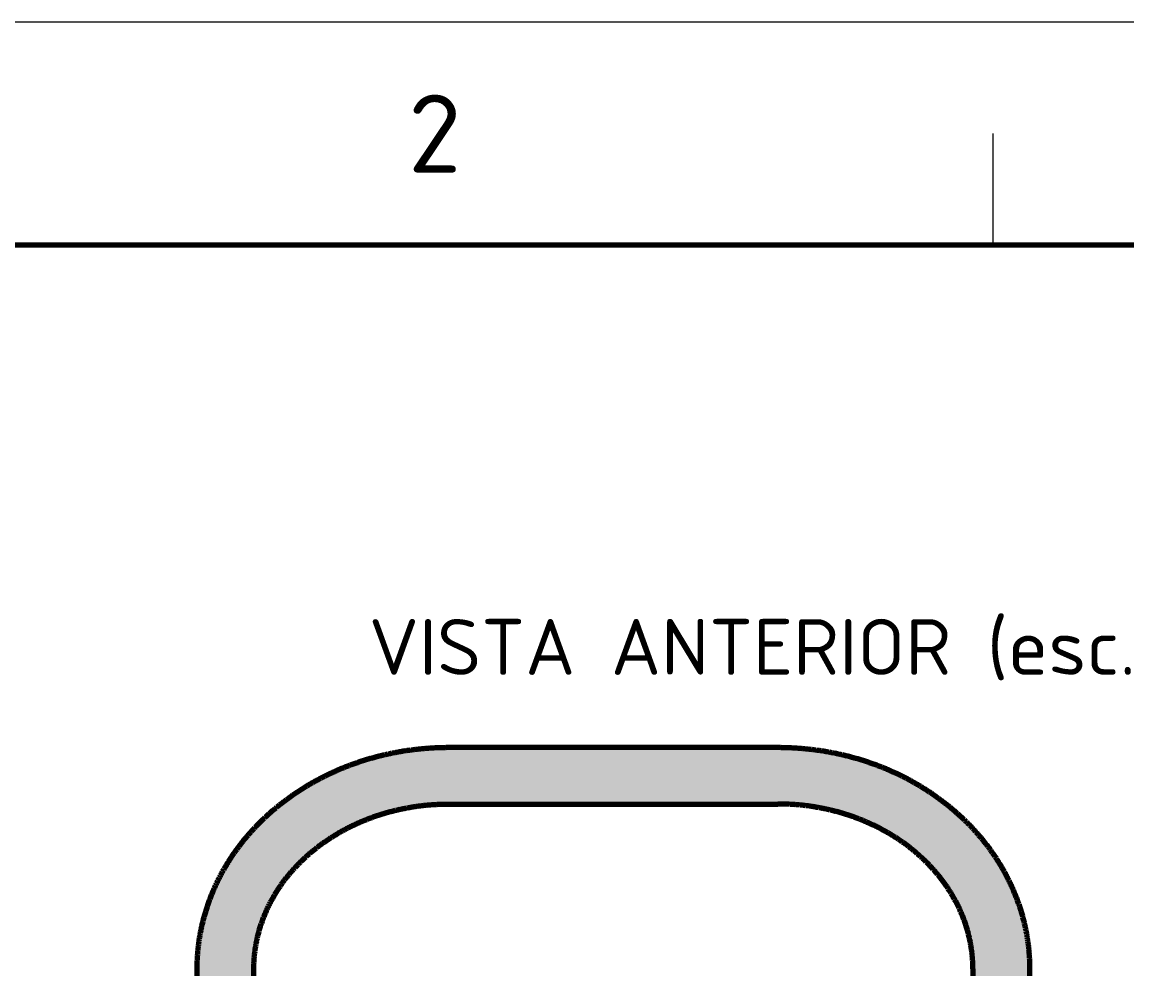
# Model space of a CAD drawing. Header units: millimetres. Extents: x 0 to 420, y 0 to 297.
# Drawn here: x 66.52 to 116, y 254.57 to 297 of the extents above; entities that cross this region are included whole.
import ezdxf
from ezdxf.enums import TextEntityAlignment as Align

# ---------------------------------------------------------------- set-up
doc = ezdxf.new("R2010")
doc.units = ezdxf.units.MM
for name, color, linetype, lineweight in [('01-VISIBLE', 7, 'CONTINUOUS', 70), ('06-TEXTO', 7, 'CONTINUOUS', 25), ('07-RECUADRO', 7, 'CONTINUOUS', 70), ('08-FINA', 5, 'CONTINUOUS', 18), ('13-GRAFICA', 30, 'CONTINUOUS', 18)]:
    doc.layers.add(name, color=color, linetype=linetype, lineweight=lineweight)
doc.styles.add('ISO3098', font='isocpeur.ttf')

msp = doc.modelspace()

# ---------------------------------------------------------------- hatches: boundary and pattern name
at = {"layer": '13-GRAFICA', "true_color": 0xb21820}
h = msp.add_hatch(color=7, dxfattribs=at)
h.dxf.hatch_style = 1
h.paths.add_polyline_path([(74.4, 213.4), (74.4, 255.3), (74.5, 255.3), (74.5, 256), (74.6, 256), (74.6, 256.8), (74.7, 256.8), (74.7, 257.1), (74.8, 257.1), (74.9, 257.6), (75, 257.6), (75, 257.8), (75.1, 257.8), (75.1, 258.1), (75.2, 258.1), (75.2, 258.3), (75.3, 258.3), (75.3, 258.5), (75.4, 258.5), (75.5, 259), (75.6, 259), (75.7, 259.3), (76, 259.5), (76, 259.7), (76.2, 259.8), (76.2, 260), (76.5, 260.2), (76.5, 260.4), (76.7, 260.5), (76.7, 260.7), (76.8, 260.7), (77.1, 261.1), (77.3, 261.1), (77.9, 261.8), (78.1, 261.8), (78.6, 262.4), (79.2, 262.6), (79.3, 262.8), (79.5, 262.8), (79.5, 262.9), (79.7, 262.9), (79.7, 263), (80.3, 263.2), (80.4, 263.4), (80.6, 263.4), (80.6, 263.5), (80.8, 263.5), (80.8, 263.6), (81.2, 263.6), (81.2, 263.7), (81.5, 263.7), (81.5, 263.8), (81.8, 263.8), (81.8, 263.9), (82.1, 263.9), (82.1, 264), (82.5, 264), (82.5, 264.1), (82.8, 264.1), (82.8, 264.2), (83.1, 264.2), (83.1, 264.3), (84.1, 264.3), (84.1, 264.4), (85.1, 264.4), (85.1, 264.5), (100.9, 264.5), (100.9, 264.4), (102.9, 264.3), (102.9, 264.2), (103.2, 264.2), (103.2, 264.1), (103.5, 264.1), (103.5, 264), (103.9, 264), (103.9, 263.9), (104.2, 263.9), (104.2, 263.8), (104.5, 263.8), (104.5, 263.7), (104.8, 263.7), (104.8, 263.6), (105.2, 263.6), (105.2, 263.5), (105.6, 263.4), (105.7, 263.2), (105.9, 263.2), (105.9, 263.1), (106.1, 263.1), (106.1, 263), (106.7, 262.8), (106.8, 262.6), (107.4, 262.4), (107.9, 261.8), (108.1, 261.8), (108.7, 261.1), (108.9, 261.1), (108.9, 261), (109.3, 260.7), (109.3, 260.5), (109.5, 260.4), (109.5, 260.2), (109.8, 260), (109.8, 259.8), (110, 259.7), (110, 259.5), (110.1, 259.5), (110.1, 259.4), (110.3, 259.3), (110.3, 259.1), (110.5, 259), (110.6, 258.5), (110.7, 258.5), (110.7, 258.3), (110.8, 258.3), (110.8, 258.1), (110.9, 258.1), (110.9, 257.8), (111, 257.8), (111.1, 257.3), (111.2, 257.3), (111.3, 256.8), (111.4, 256.8), (111.4, 256), (111.5, 256), (111.5, 255.3), (111.6, 255.3), (111.6, 213.4), (111.4, 213.4), (111.3, 213.2), (111.1, 213.2), (111, 213), (110.8, 213), (110.7, 212.8), (110.5, 212.8), (110.4, 212.6), (110.2, 212.6), (110.1, 212.4), (109.9, 212.4), (109.8, 212.2), (109.6, 212.2), (109.6, 212.1), (109.4, 212), (109.4, 206), (109, 206), (109, 212.6), (109.1, 212.6), (109.1, 255), (109, 255), (108.9, 256.3), (108.8, 256.3), (108.8, 256.5), (108.7, 256.5), (108.7, 256.8), (108.6, 256.8), (108.6, 257), (108.5, 257), (108.5, 257.3), (108.4, 257.3), (108.2, 257.9), (108, 258), (108, 258.2), (107.9, 258.2), (107.9, 258.3), (107.7, 258.4), (107.7, 258.6), (107.4, 258.8), (107.4, 259), (107.3, 259), (106.8, 259.6), (106.6, 259.6), (106.1, 260.2), (105.9, 260.2), (105.8, 260.4), (105.6, 260.4), (105.6, 260.5), (105, 260.7), (104.9, 260.9), (104.7, 260.9), (104.7, 261), (104.5, 261), (104.5, 261.1), (104.3, 261.1), (104.3, 261.2), (104.1, 261.2), (104.1, 261.3), (103.7, 261.3), (103.7, 261.4), (103.4, 261.4), (103.4, 261.5), (103.1, 261.5), (103.1, 261.6), (102.7, 261.6), (102.7, 261.7), (102.4, 261.7), (102.4, 261.8), (100.5, 261.9), (100.5, 262), (85.5, 262), (85.5, 261.9), (83.6, 261.8), (83.6, 261.7), (82.9, 261.6), (82.9, 261.5), (82.6, 261.5), (82.6, 261.4), (82.3, 261.4), (82.3, 261.3), (81.9, 261.3), (81.9, 261.2), (81.7, 261.2), (81.7, 261.1), (81.1, 260.9), (81, 260.7), (80.8, 260.7), (80.8, 260.6), (80.2, 260.4), (80.2, 260.3), (79.9, 260.2), (79.4, 259.6), (79.2, 259.6), (79.2, 259.5), (78.6, 259), (78.6, 258.8), (78.3, 258.6), (78.3, 258.4), (78, 258.2), (78, 258), (77.8, 257.9), (77.8, 257.7), (77.7, 257.7), (77.7, 257.5), (77.6, 257.5), (77.6, 257.3), (77.5, 257.3), (77.5, 257), (77.4, 257), (77.4, 256.8), (77.3, 256.8), (77.3, 256.5), (77.2, 256.5), (77.2, 256.3), (77.1, 256.3), (77, 255), (76.9, 255), (76.9, 212.6), (77, 212.6), (77, 206), (76.6, 206), (76.6, 212), (76.5, 212), (76.4, 212.2), (76.2, 212.2), (76.1, 212.4), (75.9, 212.4), (75.8, 212.6), (75.6, 212.6), (75.5, 212.8), (75.3, 212.8), (75.2, 213), (75, 213), (74.9, 213.2), (74.7, 213.2), (74.6, 213.4)])

# ---------------------------------------------------------------- linework, layer by layer
at = {"layer": '01-VISIBLE'}
for p, q in [((85.63, 264.5), (100.37, 264.5)), ((85.63, 261.96), (100.37, 261.96)), ((74.36, 249.962), (74.36, 254.57)), ((76.9, 249.962), (76.9, 254.57)), ((109.1, 254.57), (109.1, 249.962)), ((111.64, 254.57), (111.64, 249.962))]:
    msp.add_line(p, q, dxfattribs=at)
for points in [[(74.36, 254.57), (74.36, 254.62), (74.361, 254.67), (74.361, 254.72), (74.362, 254.77), (74.364, 254.82), (74.365, 254.87), (74.367, 254.92), (74.369, 254.97), (74.372, 255.02), (74.374, 255.07), (74.377, 255.12), (74.381, 255.17), (74.384, 255.22), (74.388, 255.27), (74.392, 255.32), (74.397, 255.37), (74.401, 255.419), (74.406, 255.469), (74.411, 255.519), (74.417, 255.569), (74.423, 255.618), (74.429, 255.668), (74.435, 255.718), (74.442, 255.767), (74.449, 255.817), (74.456, 255.867), (74.464, 255.916), (74.472, 255.965), (74.48, 256.015), (74.488, 256.064), (74.497, 256.114), (74.506, 256.163), (74.515, 256.212), (74.524, 256.261), (74.534, 256.31), (74.544, 256.359), (74.554, 256.408), (74.565, 256.457), (74.576, 256.506), (74.587, 256.555), (74.598, 256.604), (74.61, 256.652), (74.622, 256.701), (74.634, 256.749), (74.647, 256.798), (74.66, 256.846), (74.673, 256.895), (74.686, 256.943), (74.699, 256.991), (74.713, 257.039), (74.727, 257.087), (74.742, 257.135), (74.756, 257.183), (74.771, 257.231), (74.786, 257.279), (74.802, 257.326), (74.818, 257.374), (74.834, 257.421), (74.85, 257.468), (74.866, 257.516), (74.883, 257.563), (74.9, 257.61), (74.917, 257.657), (74.935, 257.704), (74.953, 257.751), (74.971, 257.797), (74.989, 257.844), (75.007, 257.89), (75.026, 257.937), (75.045, 257.983), (75.065, 258.029), (75.084, 258.075), (75.104, 258.121), (75.124, 258.167), (75.144, 258.213), (75.165, 258.259), (75.186, 258.304), (75.207, 258.35), (75.228, 258.395), (75.249, 258.44), (75.271, 258.485), (75.293, 258.53), (75.315, 258.575), (75.338, 258.62), (75.361, 258.664), (75.384, 258.709), (75.407, 258.753), (75.43, 258.797), (75.454, 258.842), (75.478, 258.886), (75.502, 258.929), (75.526, 258.973), (75.551, 259.017), (75.576, 259.06), (75.601, 259.104), (75.626, 259.147), (75.652, 259.19), (75.677, 259.233), (75.703, 259.276), (75.729, 259.318), (75.756, 259.361), (75.782, 259.403), (75.809, 259.445), (75.836, 259.488), (75.864, 259.529), (75.891, 259.571), (75.919, 259.613), (75.947, 259.655), (75.975, 259.696), (76.003, 259.737), (76.032, 259.778), (76.061, 259.819), (76.09, 259.86), (76.119, 259.901), (76.148, 259.941), (76.178, 259.982), (76.207, 260.022), (76.237, 260.062), (76.268, 260.102), (76.298, 260.142), (76.329, 260.181), (76.36, 260.221), (76.39, 260.26), (76.422, 260.299), (76.453, 260.338), (76.485, 260.377), (76.516, 260.416), (76.548, 260.454), (76.581, 260.493), (76.613, 260.531), (76.645, 260.569), (76.678, 260.607), (76.711, 260.644), (76.744, 260.682), (76.777, 260.719), (76.811, 260.757), (76.845, 260.794), (76.878, 260.831), (76.912, 260.867), (76.947, 260.904), (76.981, 260.94), (77.015, 260.977), (77.05, 261.013), (77.085, 261.049), (77.12, 261.084), (77.155, 261.12), (77.191, 261.155), (77.226, 261.19), (77.262, 261.226), (77.298, 261.26), (77.334, 261.295), (77.37, 261.33), (77.407, 261.364), (77.443, 261.398), (77.48, 261.432), (77.517, 261.466), (77.554, 261.5), (77.591, 261.533), (77.628, 261.567), (77.666, 261.6), (77.704, 261.633), (77.741, 261.666), (77.779, 261.698), (77.818, 261.731), (77.856, 261.763), (77.894, 261.795), (77.933, 261.827), (77.972, 261.859), (78.01, 261.89), (78.049, 261.921), (78.089, 261.953), (78.128, 261.984), (78.167, 262.014), (78.207, 262.045), (78.247, 262.076), (78.286, 262.106), (78.326, 262.136), (78.367, 262.166), (78.407, 262.196), (78.447, 262.225), (78.488, 262.255), (78.528, 262.284), (78.569, 262.313), (78.61, 262.342), (78.651, 262.37), (78.692, 262.399), (78.734, 262.427), (78.775, 262.455), (78.817, 262.483), (78.858, 262.511), (78.9, 262.538), (78.942, 262.566), (78.984, 262.593), (79.026, 262.62), (79.069, 262.646), (79.111, 262.673), (79.154, 262.699), (79.196, 262.726), (79.239, 262.752), (79.282, 262.778), (79.325, 262.803), (79.368, 262.829), (79.411, 262.854), (79.454, 262.879), (79.498, 262.904), (79.541, 262.929), (79.585, 262.953), (79.629, 262.978), (79.673, 263.002), (79.717, 263.026), (79.761, 263.049), (79.805, 263.073), (79.849, 263.096), (79.893, 263.12), (79.938, 263.143), (79.982, 263.165), (80.027, 263.188), (80.072, 263.211), (80.117, 263.233), (80.162, 263.255), (80.207, 263.277), (80.252, 263.298), (80.297, 263.32), (80.342, 263.341), (80.388, 263.362), (80.433, 263.383), (80.479, 263.404), (80.524, 263.424), (80.57, 263.445), (80.616, 263.465), (80.662, 263.485), (80.708, 263.505), (80.754, 263.524), (80.8, 263.544), (80.846, 263.563), (80.893, 263.582), (80.939, 263.601), (80.985, 263.619), (81.032, 263.638), (81.079, 263.656), (81.125, 263.674), (81.172, 263.692), (81.219, 263.709), (81.266, 263.727), (81.313, 263.744), (81.36, 263.761), (81.407, 263.778), (81.454, 263.795), (81.502, 263.811), (81.549, 263.827), (81.596, 263.843), (81.644, 263.859), (81.691, 263.875), (81.739, 263.891), (81.787, 263.906), (81.834, 263.921), (81.882, 263.936), (81.93, 263.951), (81.978, 263.965), (82.026, 263.979), (82.074, 263.994), (82.122, 264.008), (82.17, 264.021), (82.218, 264.035), (82.266, 264.048), (82.315, 264.061), (82.363, 264.074), (82.411, 264.087), (82.46, 264.1), (82.508, 264.112), (82.557, 264.124), (82.606, 264.136), (82.654, 264.148), (82.703, 264.16), (82.752, 264.171), (82.8, 264.183), (82.849, 264.194), (82.898, 264.204), (82.947, 264.215), (82.996, 264.226), (83.045, 264.236), (83.094, 264.246), (83.143, 264.256), (83.192, 264.265), (83.241, 264.275), (83.291, 264.284), (83.34, 264.293), (83.389, 264.302), (83.438, 264.311), (83.488, 264.319), (83.537, 264.328), (83.586, 264.336), (83.636, 264.344), (83.685, 264.351), (83.735, 264.359), (83.784, 264.366), (83.834, 264.373), (83.883, 264.38), (83.933, 264.387), (83.983, 264.394), (84.032, 264.4), (84.082, 264.406), (84.132, 264.412), (84.181, 264.418), (84.231, 264.423), (84.281, 264.429), (84.331, 264.434), (84.381, 264.439), (84.43, 264.444), (84.48, 264.448), (84.53, 264.453), (84.58, 264.457), (84.63, 264.461), (84.68, 264.465), (84.73, 264.468), (84.78, 264.472), (84.83, 264.475), (84.88, 264.478), (84.93, 264.481), (84.98, 264.483), (85.03, 264.486), (85.08, 264.488), (85.13, 264.49), (85.18, 264.492), (85.23, 264.494), (85.28, 264.495), (85.33, 264.496), (85.38, 264.498), (85.43, 264.498), (85.48, 264.499), (85.53, 264.5), (85.58, 264.5), (85.63, 264.5)], [(100.37, 264.5), (100.42, 264.5), (100.47, 264.5), (100.52, 264.499), (100.57, 264.498), (100.62, 264.498), (100.67, 264.496), (100.72, 264.495), (100.77, 264.494), (100.82, 264.492), (100.87, 264.49), (100.92, 264.488), (100.97, 264.486), (101.02, 264.483), (101.07, 264.481), (101.12, 264.478), (101.17, 264.475), (101.22, 264.472), (101.27, 264.468), (101.32, 264.465), (101.37, 264.461), (101.42, 264.457), (101.47, 264.453), (101.52, 264.448), (101.57, 264.444), (101.619, 264.439), (101.669, 264.434), (101.719, 264.429), (101.769, 264.423), (101.819, 264.418), (101.868, 264.412), (101.918, 264.406), (101.968, 264.4), (102.017, 264.394), (102.067, 264.387), (102.117, 264.38), (102.166, 264.373), (102.216, 264.366), (102.265, 264.359), (102.315, 264.351), (102.364, 264.344), (102.414, 264.336), (102.463, 264.328), (102.512, 264.319), (102.562, 264.311), (102.611, 264.302), (102.66, 264.293), (102.709, 264.284), (102.759, 264.275), (102.808, 264.265), (102.857, 264.256), (102.906, 264.246), (102.955, 264.236), (103.004, 264.226), (103.053, 264.215), (103.102, 264.204), (103.151, 264.194), (103.2, 264.183), (103.248, 264.171), (103.297, 264.16), (103.346, 264.148), (103.394, 264.136), (103.443, 264.124), (103.492, 264.112), (103.54, 264.1), (103.589, 264.087), (103.637, 264.074), (103.685, 264.061), (103.734, 264.048), (103.782, 264.035), (103.83, 264.021), (103.878, 264.008), (103.926, 263.994), (103.974, 263.979), (104.022, 263.965), (104.07, 263.951), (104.118, 263.936), (104.166, 263.921), (104.213, 263.906), (104.261, 263.891), (104.309, 263.875), (104.356, 263.859), (104.404, 263.843), (104.451, 263.827), (104.498, 263.811), (104.546, 263.795), (104.593, 263.778), (104.64, 263.761), (104.687, 263.744), (104.734, 263.727), (104.781, 263.709), (104.828, 263.692), (104.875, 263.674), (104.921, 263.656), (104.968, 263.638), (105.015, 263.619), (105.061, 263.601), (105.107, 263.582), (105.154, 263.563), (105.2, 263.544), (105.246, 263.524), (105.292, 263.505), (105.338, 263.485), (105.384, 263.465), (105.43, 263.445), (105.476, 263.424), (105.521, 263.404), (105.567, 263.383), (105.612, 263.362), (105.658, 263.341), (105.703, 263.32), (105.748, 263.298), (105.793, 263.277), (105.838, 263.255), (105.883, 263.233), (105.928, 263.211), (105.973, 263.188), (106.018, 263.165), (106.062, 263.143), (106.107, 263.12), (106.151, 263.096), (106.195, 263.073), (106.239, 263.049), (106.283, 263.026), (106.327, 263.002), (106.371, 262.978), (106.415, 262.953), (106.459, 262.929), (106.502, 262.904), (106.546, 262.879), (106.589, 262.854), (106.632, 262.829), (106.675, 262.803), (106.718, 262.778), (106.761, 262.752), (106.804, 262.726), (106.846, 262.699), (106.889, 262.673), (106.931, 262.646), (106.974, 262.62), (107.016, 262.593), (107.058, 262.566), (107.1, 262.538), (107.142, 262.511), (107.183, 262.483), (107.225, 262.455), (107.266, 262.427), (107.308, 262.399), (107.349, 262.37), (107.39, 262.342), (107.431, 262.313), (107.472, 262.284), (107.512, 262.255), (107.553, 262.225), (107.593, 262.196), (107.633, 262.166), (107.674, 262.136), (107.714, 262.106), (107.753, 262.076), (107.793, 262.045), (107.833, 262.014), (107.872, 261.984), (107.911, 261.953), (107.951, 261.921), (107.99, 261.89), (108.028, 261.859), (108.067, 261.827), (108.106, 261.795), (108.144, 261.763), (108.182, 261.731), (108.221, 261.698), (108.259, 261.666), (108.296, 261.633), (108.334, 261.6), (108.372, 261.567), (108.409, 261.533), (108.446, 261.5), (108.483, 261.466), (108.52, 261.432), (108.557, 261.398), (108.593, 261.364), (108.63, 261.33), (108.666, 261.295), (108.702, 261.26), (108.738, 261.226), (108.774, 261.19), (108.809, 261.155), (108.845, 261.12), (108.88, 261.084), (108.915, 261.049), (108.95, 261.013), (108.985, 260.977), (109.019, 260.94), (109.053, 260.904), (109.088, 260.867), (109.122, 260.831), (109.155, 260.794), (109.189, 260.757), (109.223, 260.719), (109.256, 260.682), (109.289, 260.644), (109.322, 260.607), (109.355, 260.569), (109.387, 260.531), (109.419, 260.493), (109.452, 260.454), (109.484, 260.416), (109.515, 260.377), (109.547, 260.338), (109.578, 260.299), (109.61, 260.26), (109.641, 260.221), (109.671, 260.181), (109.702, 260.142), (109.732, 260.102), (109.763, 260.062), (109.793, 260.022), (109.822, 259.982), (109.852, 259.941), (109.881, 259.901), (109.91, 259.86), (109.939, 259.819), (109.968, 259.778), (109.997, 259.737), (110.025, 259.696), (110.053, 259.655), (110.081, 259.613), (110.109, 259.571), (110.136, 259.529), (110.164, 259.488), (110.191, 259.445), (110.218, 259.403), (110.244, 259.361), (110.271, 259.318), (110.297, 259.276), (110.323, 259.233), (110.348, 259.19), (110.374, 259.147), (110.399, 259.104), (110.424, 259.06), (110.449, 259.017), (110.474, 258.973), (110.498, 258.929), (110.522, 258.886), (110.546, 258.842), (110.57, 258.797), (110.593, 258.753), (110.616, 258.709), (110.639, 258.664), (110.662, 258.62), (110.685, 258.575), (110.707, 258.53), (110.729, 258.485), (110.751, 258.44), (110.772, 258.395), (110.793, 258.35), (110.814, 258.304), (110.835, 258.259), (110.856, 258.213), (110.876, 258.167), (110.896, 258.121), (110.916, 258.075), (110.935, 258.029), (110.955, 257.983), (110.974, 257.937), (110.993, 257.89), (111.011, 257.844), (111.029, 257.797), (111.047, 257.751), (111.065, 257.704), (111.083, 257.657), (111.1, 257.61), (111.117, 257.563), (111.134, 257.516), (111.15, 257.468), (111.166, 257.421), (111.182, 257.374), (111.198, 257.326), (111.214, 257.279), (111.229, 257.231), (111.244, 257.183), (111.258, 257.135), (111.273, 257.087), (111.287, 257.039), (111.301, 256.991), (111.314, 256.943), (111.327, 256.895), (111.34, 256.846), (111.353, 256.798), (111.366, 256.749), (111.378, 256.701), (111.39, 256.652), (111.402, 256.604), (111.413, 256.555), (111.424, 256.506), (111.435, 256.457), (111.446, 256.408), (111.456, 256.359), (111.466, 256.31), (111.476, 256.261), (111.485, 256.212), (111.494, 256.163), (111.503, 256.114), (111.512, 256.064), (111.52, 256.015), (111.528, 255.965), (111.536, 255.916), (111.544, 255.867), (111.551, 255.817), (111.558, 255.767), (111.565, 255.718), (111.571, 255.668), (111.577, 255.618), (111.583, 255.569), (111.589, 255.519), (111.594, 255.469), (111.599, 255.419), (111.603, 255.37), (111.608, 255.32), (111.612, 255.27), (111.616, 255.22), (111.619, 255.17), (111.623, 255.12), (111.626, 255.07), (111.628, 255.02), (111.631, 254.97), (111.633, 254.92), (111.635, 254.87), (111.636, 254.82), (111.638, 254.77), (111.639, 254.72), (111.639, 254.67), (111.64, 254.62), (111.64, 254.57)], [(76.9, 254.57), (76.9, 254.62), (76.901, 254.67), (76.902, 254.72), (76.903, 254.77), (76.905, 254.82), (76.907, 254.87), (76.91, 254.92), (76.913, 254.97), (76.916, 255.02), (76.92, 255.07), (76.924, 255.12), (76.929, 255.17), (76.934, 255.22), (76.939, 255.27), (76.945, 255.32), (76.951, 255.369), (76.958, 255.419), (76.965, 255.469), (76.973, 255.518), (76.98, 255.568), (76.988, 255.617), (76.997, 255.667), (77.006, 255.716), (77.015, 255.765), (77.025, 255.814), (77.035, 255.863), (77.046, 255.912), (77.057, 255.961), (77.068, 256.01), (77.08, 256.059), (77.092, 256.108), (77.104, 256.156), (77.117, 256.205), (77.13, 256.253), (77.144, 256.301), (77.158, 256.349), (77.172, 256.397), (77.187, 256.445), (77.202, 256.493), (77.217, 256.541), (77.233, 256.588), (77.249, 256.636), (77.266, 256.683), (77.283, 256.73), (77.3, 256.777), (77.318, 256.824), (77.336, 256.871), (77.354, 256.918), (77.373, 256.964), (77.392, 257.01), (77.411, 257.057), (77.431, 257.103), (77.451, 257.149), (77.471, 257.194), (77.492, 257.24), (77.513, 257.286), (77.534, 257.331), (77.556, 257.376), (77.578, 257.421), (77.601, 257.466), (77.623, 257.51), (77.647, 257.555), (77.67, 257.599), (77.694, 257.643), (77.718, 257.687), (77.742, 257.731), (77.767, 257.775), (77.792, 257.818), (77.817, 257.862), (77.843, 257.905), (77.868, 257.948), (77.895, 257.99), (77.921, 258.033), (77.948, 258.075), (77.975, 258.117), (78.002, 258.159), (78.03, 258.201), (78.058, 258.243), (78.086, 258.284), (78.115, 258.325), (78.144, 258.366), (78.173, 258.407), (78.202, 258.448), (78.232, 258.488), (78.262, 258.528), (78.292, 258.568), (78.323, 258.608), (78.353, 258.647), (78.385, 258.687), (78.416, 258.726), (78.447, 258.765), (78.479, 258.804), (78.511, 258.842), (78.544, 258.88), (78.576, 258.918), (78.609, 258.956), (78.642, 258.994), (78.675, 259.031), (78.709, 259.069), (78.743, 259.106), (78.777, 259.142), (78.811, 259.179), (78.846, 259.215), (78.88, 259.251), (78.915, 259.287), (78.951, 259.323), (78.986, 259.358), (79.022, 259.394), (79.058, 259.429), (79.094, 259.463), (79.13, 259.498), (79.166, 259.532), (79.203, 259.566), (79.24, 259.6), (79.277, 259.634), (79.315, 259.667), (79.352, 259.7), (79.39, 259.733), (79.428, 259.766), (79.466, 259.798), (79.505, 259.831), (79.543, 259.863), (79.582, 259.894), (79.621, 259.926), (79.66, 259.957), (79.699, 259.988), (79.739, 260.019), (79.779, 260.05), (79.819, 260.08), (79.859, 260.11), (79.899, 260.14), (79.939, 260.17), (79.98, 260.199), (80.021, 260.228), (80.062, 260.257), (80.103, 260.286), (80.144, 260.314), (80.185, 260.342), (80.227, 260.37), (80.269, 260.398), (80.311, 260.426), (80.353, 260.453), (80.395, 260.48), (80.437, 260.507), (80.48, 260.533), (80.522, 260.559), (80.565, 260.585), (80.608, 260.611), (80.651, 260.637), (80.695, 260.662), (80.738, 260.687), (80.782, 260.712), (80.825, 260.737), (80.869, 260.761), (80.913, 260.785), (80.957, 260.809), (81.001, 260.832), (81.046, 260.856), (81.09, 260.879), (81.135, 260.902), (81.179, 260.924), (81.224, 260.947), (81.269, 260.969), (81.314, 260.991), (81.359, 261.013), (81.405, 261.034), (81.45, 261.055), (81.496, 261.076), (81.541, 261.097), (81.587, 261.117), (81.633, 261.137), (81.679, 261.157), (81.725, 261.177), (81.771, 261.197), (81.818, 261.216), (81.864, 261.235), (81.91, 261.253), (81.957, 261.272), (82.004, 261.29), (82.05, 261.308), (82.097, 261.326), (82.144, 261.343), (82.191, 261.361), (82.238, 261.378), (82.286, 261.394), (82.333, 261.411), (82.38, 261.427), (82.428, 261.443), (82.475, 261.459), (82.523, 261.475), (82.571, 261.49), (82.619, 261.505), (82.667, 261.52), (82.714, 261.534), (82.762, 261.549), (82.811, 261.563), (82.859, 261.577), (82.907, 261.59), (82.955, 261.603), (83.004, 261.617), (83.052, 261.629), (83.101, 261.642), (83.149, 261.654), (83.198, 261.666), (83.247, 261.678), (83.295, 261.69), (83.344, 261.701), (83.393, 261.712), (83.442, 261.723), (83.491, 261.734), (83.54, 261.744), (83.589, 261.755), (83.638, 261.764), (83.687, 261.774), (83.737, 261.783), (83.786, 261.793), (83.835, 261.802), (83.884, 261.81), (83.934, 261.819), (83.983, 261.827), (84.033, 261.835), (84.082, 261.843), (84.132, 261.85), (84.181, 261.857), (84.231, 261.864), (84.281, 261.871), (84.33, 261.877), (84.38, 261.884), (84.43, 261.89), (84.48, 261.895), (84.53, 261.901), (84.579, 261.906), (84.629, 261.911), (84.679, 261.916), (84.729, 261.92), (84.779, 261.925), (84.829, 261.929), (84.879, 261.933), (84.929, 261.936), (84.979, 261.939), (85.029, 261.942), (85.079, 261.945), (85.129, 261.948), (85.179, 261.95), (85.229, 261.952), (85.279, 261.954), (85.329, 261.956), (85.379, 261.957), (85.43, 261.958), (85.48, 261.959), (85.53, 261.96), (85.58, 261.96), (85.63, 261.96)], [(109.1, 254.57), (109.1, 254.62), (109.099, 254.67), (109.098, 254.72), (109.097, 254.77), (109.095, 254.82), (109.093, 254.87), (109.09, 254.92), (109.087, 254.97), (109.084, 255.02), (109.08, 255.07), (109.076, 255.12), (109.071, 255.17), (109.066, 255.22), (109.061, 255.27), (109.055, 255.32), (109.049, 255.369), (109.042, 255.419), (109.035, 255.469), (109.027, 255.518), (109.02, 255.568), (109.012, 255.617), (109.003, 255.667), (108.994, 255.716), (108.985, 255.765), (108.975, 255.814), (108.965, 255.863), (108.954, 255.912), (108.943, 255.961), (108.932, 256.01), (108.92, 256.059), (108.908, 256.108), (108.896, 256.156), (108.883, 256.205), (108.87, 256.253), (108.856, 256.301), (108.842, 256.349), (108.828, 256.397), (108.813, 256.445), (108.798, 256.493), (108.783, 256.541), (108.767, 256.588), (108.751, 256.636), (108.734, 256.683), (108.717, 256.73), (108.7, 256.777), (108.682, 256.824), (108.664, 256.871), (108.646, 256.918), (108.627, 256.964), (108.608, 257.01), (108.589, 257.057), (108.569, 257.103), (108.549, 257.149), (108.529, 257.194), (108.508, 257.24), (108.487, 257.286), (108.466, 257.331), (108.444, 257.376), (108.422, 257.421), (108.399, 257.466), (108.377, 257.51), (108.353, 257.555), (108.33, 257.599), (108.306, 257.643), (108.282, 257.687), (108.258, 257.731), (108.233, 257.775), (108.208, 257.818), (108.183, 257.862), (108.157, 257.905), (108.132, 257.948), (108.105, 257.99), (108.079, 258.033), (108.052, 258.075), (108.025, 258.117), (107.998, 258.159), (107.97, 258.201), (107.942, 258.243), (107.914, 258.284), (107.885, 258.325), (107.856, 258.366), (107.827, 258.407), (107.798, 258.448), (107.768, 258.488), (107.738, 258.528), (107.708, 258.568), (107.677, 258.608), (107.647, 258.647), (107.615, 258.687), (107.584, 258.726), (107.553, 258.765), (107.521, 258.804), (107.489, 258.842), (107.456, 258.88), (107.424, 258.918), (107.391, 258.956), (107.358, 258.994), (107.325, 259.031), (107.291, 259.069), (107.257, 259.106), (107.223, 259.142), (107.189, 259.179), (107.154, 259.215), (107.12, 259.251), (107.085, 259.287), (107.049, 259.323), (107.014, 259.358), (106.978, 259.394), (106.942, 259.429), (106.906, 259.463), (106.87, 259.498), (106.834, 259.532), (106.797, 259.566), (106.76, 259.6), (106.723, 259.634), (106.685, 259.667), (106.648, 259.7), (106.61, 259.733), (106.572, 259.766), (106.534, 259.798), (106.495, 259.831), (106.457, 259.863), (106.418, 259.894), (106.379, 259.926), (106.34, 259.957), (106.301, 259.988), (106.261, 260.019), (106.221, 260.05), (106.181, 260.08), (106.141, 260.11), (106.101, 260.14), (106.061, 260.17), (106.02, 260.199), (105.979, 260.228), (105.938, 260.257), (105.897, 260.286), (105.856, 260.314), (105.815, 260.342), (105.773, 260.37), (105.731, 260.398), (105.689, 260.426), (105.647, 260.453), (105.605, 260.48), (105.563, 260.507), (105.52, 260.533), (105.478, 260.559), (105.435, 260.585), (105.392, 260.611), (105.349, 260.637), (105.305, 260.662), (105.262, 260.687), (105.218, 260.712), (105.175, 260.737), (105.131, 260.761), (105.087, 260.785), (105.043, 260.809), (104.999, 260.832), (104.954, 260.856), (104.91, 260.879), (104.865, 260.902), (104.821, 260.924), (104.776, 260.947), (104.731, 260.969), (104.686, 260.991), (104.641, 261.013), (104.595, 261.034), (104.55, 261.055), (104.504, 261.076), (104.459, 261.097), (104.413, 261.117), (104.367, 261.137), (104.321, 261.157), (104.275, 261.177), (104.229, 261.197), (104.182, 261.216), (104.136, 261.235), (104.09, 261.253), (104.043, 261.272), (103.996, 261.29), (103.95, 261.308), (103.903, 261.326), (103.856, 261.343), (103.809, 261.361), (103.762, 261.378), (103.714, 261.394), (103.667, 261.411), (103.62, 261.427), (103.572, 261.443), (103.525, 261.459), (103.477, 261.475), (103.429, 261.49), (103.381, 261.505), (103.333, 261.52), (103.286, 261.534), (103.238, 261.549), (103.189, 261.563), (103.141, 261.577), (103.093, 261.59), (103.045, 261.603), (102.996, 261.617), (102.948, 261.629), (102.899, 261.642), (102.851, 261.654), (102.802, 261.666), (102.753, 261.678), (102.705, 261.69), (102.656, 261.701), (102.607, 261.712), (102.558, 261.723), (102.509, 261.734), (102.46, 261.744), (102.411, 261.755), (102.362, 261.764), (102.313, 261.774), (102.263, 261.783), (102.214, 261.793), (102.165, 261.802), (102.116, 261.81), (102.066, 261.819), (102.017, 261.827), (101.967, 261.835), (101.918, 261.843), (101.868, 261.85), (101.819, 261.857), (101.769, 261.864), (101.719, 261.871), (101.67, 261.877), (101.62, 261.884), (101.57, 261.89), (101.52, 261.895), (101.47, 261.901), (101.421, 261.906), (101.371, 261.911), (101.321, 261.916), (101.271, 261.92), (101.221, 261.925), (101.171, 261.929), (101.121, 261.933), (101.071, 261.936), (101.021, 261.939), (100.971, 261.942), (100.921, 261.945), (100.871, 261.948), (100.821, 261.95), (100.771, 261.952), (100.721, 261.954), (100.671, 261.956), (100.621, 261.957), (100.57, 261.958), (100.52, 261.959), (100.47, 261.96), (100.42, 261.96), (100.37, 261.96)]]:
    msp.add_lwpolyline(points, dxfattribs=at)
at = {"layer": '07-RECUADRO'}
msp.add_lwpolyline([(25, 10), (410, 10), (410, 287), (25, 287)], close=True, dxfattribs=at)
at = {"layer": '08-FINA'}
msp.add_line((110, 287), (110, 292), dxfattribs=at)
msp.add_lwpolyline([(0, 0), (420, 0), (420, 297), (0, 297)], close=True, dxfattribs=at)

# ---------------------------------------------------------------- texts
at = {"layer": '06-TEXTO', "style": 'ISO3098'}
for s, height, p in [('2', 3.5, (85, 292)), ('VISTA ANTERIOR (esc. 1:10)', 2.5, (103, 269))]:
    msp.add_text(s, height=height, dxfattribs=at).set_placement(p, align=Align.MIDDLE_CENTER)

doc.saveas('drawing.dxf')
